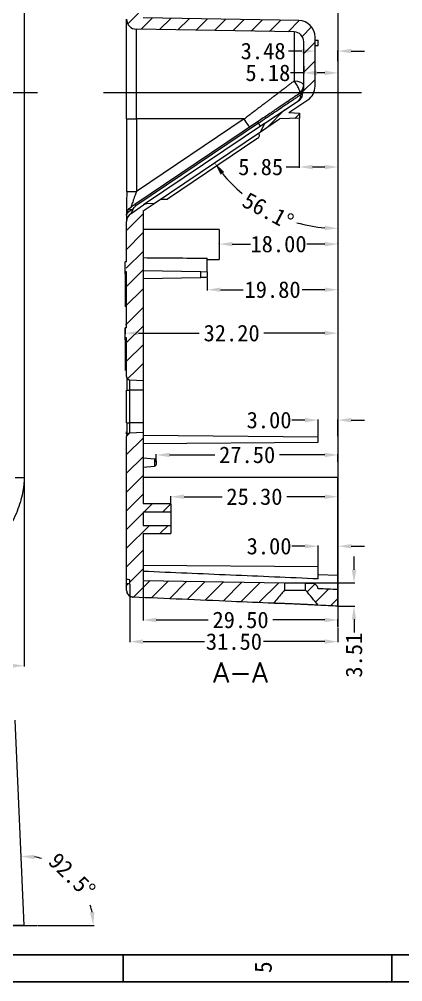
# Model space of a CAD drawing. Header units: inches. Extents: x 891 to 1249, y 156 to 796.
# Drawn here: x 1005.3 to 1063.3, y 558.3 to 704 of the extents above; entities that cross this region are included whole.
import ezdxf
from ezdxf.enums import TextEntityAlignment as Align
from ezdxf.lldxf.tags import DXFTag

# ---------------------------------------------------------------- set-up
doc = ezdxf.new("R2010")
doc.units = ezdxf.units.IN
doc.header["$MEASUREMENT"] = 0
doc.layers.add('10', color=7, linetype='Continuous', true_color=0xffffff)
doc.layers.add('50', color=7, linetype='Continuous')
doc.layers.add('dim', color=82, linetype='Continuous', lineweight=9)
doc.styles.add('blockfont', font='simplex.shx', dxfattribs={"bigfont": 'bigfont'})
doc.styles.add('宋体', font='SimSun.ttf', dxfattribs={"width": 0.7})
tags = doc.linetypes.add('PHANTOM', pattern=[2.5, 1.25, -0.25, 0.25, -0.25, 0.25, -0.25]).pattern_tags.tags
tags[14:15] = [DXFTag(74, 4), DXFTag(75, 0), DXFTag(340, '0'), DXFTag(46, 0.0), DXFTag(50, 0.0), DXFTag(44, 0.0), DXFTag(45, 0.0)]
tags[12:13] = [DXFTag(74, 4), DXFTag(75, 0), DXFTag(340, '0'), DXFTag(46, 0.0), DXFTag(50, 0.0), DXFTag(44, 0.0), DXFTag(45, 0.0)]
tags[10:11] = [DXFTag(74, 4), DXFTag(75, 0), DXFTag(340, '0'), DXFTag(46, 0.0), DXFTag(50, 0.0), DXFTag(44, 0.0), DXFTag(45, 0.0)]
tags[8:9] = [DXFTag(74, 4), DXFTag(75, 0), DXFTag(340, '0'), DXFTag(46, 0.0), DXFTag(50, 0.0), DXFTag(44, 0.0), DXFTag(45, 0.0)]
tags[6:7] = [DXFTag(74, 4), DXFTag(75, 0), DXFTag(340, '0'), DXFTag(46, 0.0), DXFTag(50, 0.0), DXFTag(44, 0.0), DXFTag(45, 0.0)]
tags[4:5] = [DXFTag(74, 4), DXFTag(75, 0), DXFTag(340, '0'), DXFTag(46, 0.0), DXFTag(50, 0.0), DXFTag(44, 0.0), DXFTag(45, 0.0)]
doc.dimstyles.new('2.5', dxfattribs={"dimtxt": 2.5, "dimasz": 2, "dimexe": 0.1, "dimexo": 0.1, "dimgap": 0.1, "dimtad": 0, "dimzin": 0, "dimdsep": 46, "dimtxsty": 'Standard', "dimcen": 0, "dimclrd": 4, "dimclre": 4, "dimclrt": 3, "dimadec": 1, "dimazin": 0, "dimtfac": 1, "dimtofl": 0, "dimtmove": 0, "dimatfit": 3, "dimfxl": 0.18, "dimtolj": 1, "dimtzin": 0, "dimlwd": 9, "dimlwe": 9, "dimarcsym": 0})

# ---------------------------------------------------------------- blocks, each defined once
blk = doc.blocks.new('HATCH1')
at = {"color": 6, "lineweight": 9}
for p, q in [((210.43, 454.72), (212.05, 456.34)), ((212.44, 453.9), (214.14, 455.6)), ((215.22, 453.85), (216.93, 455.55)), ((218, 453.8), (219.71, 455.5)), ((220.79, 453.76), (222.49, 455.46)), ((223.57, 453.71), (225.27, 455.41)), ((226.35, 453.66), (228.05, 455.36)), ((229.13, 453.61), (230.83, 455.31)), ((231.91, 453.56), (233.61, 455.26)), ((234.69, 453.51), (236.39, 455.21)), ((236.83, 452.82), (238.25, 454.25)), ((237.08, 450.24), (238.78, 451.94)), ((237.08, 447.42), (238.78, 449.11)), ((236.9, 444.41), (238.78, 446.29)), ((231.58, 439.09), (234.17, 441.68)), ((235.72, 440.4), (236.41, 441.09)), ((214.23, 427.41), (214.35, 427.54)), ((210.21, 423.4), (212.76, 425.95)), ((210.12, 420.48), (212.76, 423.12)), ((210.19, 417.72), (212.76, 420.29)), ((210.2, 414.91), (212.76, 417.47)), ((210.14, 412.02), (212.76, 414.64)), ((210.07, 409.12), (212.76, 411.81)), ((210.26, 406.49), (212.76, 408.98)), ((210.26, 403.66), (212.76, 406.16)), ((210.4, 400.98), (211.69, 402.27)), ((211.69, 402.27), (212.76, 403.33)), ((210.26, 389.53), (212.76, 392.02)), ((210.27, 392.36), (210.67, 392.76)), ((210.26, 386.7), (212.76, 389.2)), ((210.26, 383.87), (212.76, 386.37)), ((210.26, 381.04), (212.76, 383.54)), ((212.87, 380.82), (214.12, 382.07)), ((215.7, 380.82), (216.95, 382.07)), ((210.26, 378.22), (212.76, 380.71)), ((210.26, 375.39), (213.7, 378.82)), ((215.28, 377.57), (216.53, 378.82)), ((210.26, 372.56), (212.76, 375.06)), ((210.76, 370.24), (212.76, 372.23)), ((210.26, 369.74), (210.55, 370.03)), ((211.3, 367.95), (213.82, 370.46)), ((214.02, 367.84), (216.6, 370.42)), ((216.73, 367.72), (219.38, 370.37)), ((219.44, 367.6), (222.16, 370.32)), ((222.15, 367.48), (224.94, 370.27)), ((224.86, 367.36), (227.72, 370.22)), ((227.57, 367.24), (230.5, 370.17)), ((230.28, 367.13), (233.29, 370.12)), ((237.58, 368.76), (238.74, 369.92)), ((238.87, 367.22), (240.82, 369.17)), ((241.13, 366.65), (242.26, 367.78))]:
    blk.add_line(p, q, dxfattribs=at)
blk = doc.blocks.new('7')
for p, q in [((2165.95, 246.19), (2165.95, 241.19)), ((2215.95, 246.19), (2215.95, 241.19))]:
    blk.add_line(p, q)
for points in [[(2420.95, 241.19), (2010.95, 241.19), (2010.95, 528.19), (2420.95, 528.19)], [(2415.95, 246.19), (2015.95, 246.19), (2015.95, 523.19), (2415.95, 523.19)]]:
    blk.add_lwpolyline(points, close=True)
at = {"style": '宋体'}
blk.add_text('5', height=3.2, rotation=90, dxfattribs=at).set_placement((2192.02, 243.9), align=Align.MIDDLE)
blk = doc.blocks.new('*D90')
at = {"layer": 'Defpoints', "color": 0, "lineweight": 9}
for p in [(910.14, 634.61), (1006, 634.59), (1006, 606.14)]:
    blk.add_point(p, dxfattribs=at)
at = {"layer": 'dim', "color": 4, "lineweight": 9}
for p, q in [((910.14, 634.51), (910.14, 606.04)), ((1006, 634.49), (1006, 606.04)), ((912.14, 606.14), (952.97, 606.14)), ((1004, 606.14), (963.17, 606.14))]:
    blk.add_line(p, q, dxfattribs=at)
for points in [[(912.14, 606.48), (912.14, 605.81), (910.14, 606.14)], [(1004, 606.48), (1004, 605.81), (1006, 606.14)]]:
    blk.add_solid(points, dxfattribs=at)
at = {"layer": 'dim', "color": 3, "lineweight": 9, "insert": (958.07, 606.14), "char_height": 2.5, "attachment_point": 5}
blk.add_mtext('\\A1;95.86', dxfattribs=at)
blk = doc.blocks.new('*D119')
at = {"layer": 'Defpoints', "color": 0, "lineweight": 9}
for p in [(1004.65, 597.88), (1015, 572.21), (908.14, 566.84), (1006, 566.84), (1008, 566.84)]:
    blk.add_point(p, dxfattribs=at)
at = {"layer": 'dim', "color": 4, "lineweight": 9}
blk.add_line((1008.1, 566.84), (1016.58, 566.84), dxfattribs=at)
for start, end in [(75.3828, 81.5446), (10.9553, 17.1172)]:
    blk.add_arc((1006, 566.84), 10.48, start, end, dxfattribs=at)
for points in [[(1007.53, 576.87), (1007.56, 577.54), (1005.55, 577.31)], [(1016.62, 568.86), (1015.96, 568.8), (1016.48, 566.84)]]:
    blk.add_solid(points, dxfattribs=at)
at = {"layer": 'dim', "color": 3, "lineweight": 9, "insert": (1013.25, 574.41), "char_height": 2.5, "attachment_point": 5, "rotation": 316.25}
blk.add_mtext('\\A1;92.5°', dxfattribs=at)
blk = doc.blocks.new('*D121')
at = {"layer": 'Defpoints', "color": 0, "lineweight": 9}
for p in [(1050.51, 624.23), (1050.51, 621.11), (1053.51, 621.11)]:
    blk.add_point(p, dxfattribs=at)
at = {"layer": 'dim', "color": 4, "lineweight": 9}
for p, q in [((1048.51, 624.23), (1046.51, 624.23)), ((1050.51, 621.21), (1050.51, 624.33)), ((1053.51, 621.21), (1053.51, 624.33)), ((1055.51, 624.23), (1057.51, 624.23))]:
    blk.add_line(p, q, dxfattribs=at)
for points in [[(1048.51, 624.56), (1048.51, 623.9), (1050.51, 624.23)], [(1055.51, 624.56), (1055.51, 623.9), (1053.51, 624.23)]]:
    blk.add_solid(points, dxfattribs=at)
at = {"layer": 'dim', "color": 3, "lineweight": 9, "insert": (1043.08, 624.23), "char_height": 2.5, "attachment_point": 5}
blk.add_mtext('\\A1;3.00', dxfattribs=at)
blk = doc.blocks.new('*D122')
at = {"layer": 'Defpoints', "color": 0, "lineweight": 9}
for p in [(1024.01, 619.05), (1024.01, 613.07), (1053.51, 611.99)]:
    blk.add_point(p, dxfattribs=at)
at = {"layer": 'dim', "color": 4, "lineweight": 9}
for p, q in [((1024.01, 618.95), (1024.01, 612.97)), ((1026.01, 613.07), (1033.87, 613.07)), ((1051.51, 613.07), (1043.66, 613.07)), ((1053.51, 612.09), (1053.51, 613.17))]:
    blk.add_line(p, q, dxfattribs=at)
for points in [[(1026.01, 613.4), (1026.01, 612.73), (1024.01, 613.07)], [(1051.51, 613.4), (1051.51, 612.73), (1053.51, 613.07)]]:
    blk.add_solid(points, dxfattribs=at)
at = {"layer": 'dim', "color": 3, "lineweight": 9, "insert": (1038.76, 613.07), "char_height": 2.5, "attachment_point": 5}
blk.add_mtext('\\A1;29.50', dxfattribs=at)
blk = doc.blocks.new('*D123')
at = {"layer": 'Defpoints', "color": 0, "lineweight": 9}
for p in [(1022.01, 618.61), (1053.51, 611.99), (1053.51, 609.79)]:
    blk.add_point(p, dxfattribs=at)
at = {"layer": 'dim', "color": 4, "lineweight": 9}
for p, q in [((1022.01, 618.51), (1022.01, 609.69)), ((1053.51, 611.89), (1053.51, 609.69)), ((1024.01, 609.79), (1033.29, 609.79)), ((1051.51, 609.79), (1042.24, 609.79))]:
    blk.add_line(p, q, dxfattribs=at)
for points in [[(1024.01, 610.13), (1024.01, 609.46), (1022.01, 609.79)], [(1051.51, 610.13), (1051.51, 609.46), (1053.51, 609.79)]]:
    blk.add_solid(points, dxfattribs=at)
at = {"layer": 'dim', "color": 3, "lineweight": 9, "insert": (1037.76, 609.79), "char_height": 2.5, "attachment_point": 5}
blk.add_mtext('\\A1;31.50', dxfattribs=at)
blk = doc.blocks.new('*D124')
at = {"layer": 'Defpoints', "color": 0, "lineweight": 9}
for p in [(1053.51, 631.72), (1028.21, 630.64), (1053.51, 630.64)]:
    blk.add_point(p, dxfattribs=at)
at = {"layer": 'dim', "color": 4, "lineweight": 9}
for p, q in [((1028.21, 630.74), (1028.21, 631.82)), ((1030.21, 631.72), (1035.97, 631.72)), ((1051.51, 631.72), (1045.76, 631.72)), ((1053.51, 630.74), (1053.51, 631.82))]:
    blk.add_line(p, q, dxfattribs=at)
for points in [[(1030.21, 632.06), (1030.21, 631.39), (1028.21, 631.72)], [(1051.51, 632.06), (1051.51, 631.39), (1053.51, 631.72)]]:
    blk.add_solid(points, dxfattribs=at)
at = {"layer": 'dim', "color": 3, "lineweight": 9, "insert": (1040.86, 631.72), "char_height": 2.5, "attachment_point": 5}
blk.add_mtext('\\A1;25.30', dxfattribs=at)
blk = doc.blocks.new('*D125')
at = {"layer": 'Defpoints', "color": 0, "lineweight": 9}
for p in [(1053.51, 638.05), (1026.01, 636.89), (1053.51, 636.89)]:
    blk.add_point(p, dxfattribs=at)
at = {"layer": 'dim', "color": 4, "lineweight": 9}
for p, q in [((1026.01, 636.99), (1026.01, 638.15)), ((1028.01, 638.05), (1034.87, 638.05)), ((1051.51, 638.05), (1044.66, 638.05)), ((1053.51, 636.99), (1053.51, 638.15))]:
    blk.add_line(p, q, dxfattribs=at)
for points in [[(1028.01, 638.38), (1028.01, 637.71), (1026.01, 638.05)], [(1051.51, 638.38), (1051.51, 637.71), (1053.51, 638.05)]]:
    blk.add_solid(points, dxfattribs=at)
at = {"layer": 'dim', "color": 3, "lineweight": 9, "insert": (1039.76, 638.05), "char_height": 2.5, "attachment_point": 5}
blk.add_mtext('\\A1;27.50', dxfattribs=at)
blk = doc.blocks.new('*D126')
at = {"layer": 'Defpoints', "color": 0, "lineweight": 9}
for p in [(1021.31, 657.26), (1053.51, 657.26), (1053.51, 656.47)]:
    blk.add_point(p, dxfattribs=at)
at = {"layer": 'dim', "color": 4, "lineweight": 9}
for p, q in [((1021.31, 657.16), (1021.31, 656.37)), ((1053.51, 657.16), (1053.51, 656.37)), ((1023.31, 656.47), (1032.52, 656.47)), ((1051.51, 656.47), (1042.31, 656.47))]:
    blk.add_line(p, q, dxfattribs=at)
for points in [[(1023.31, 656.81), (1023.31, 656.14), (1021.31, 656.47)], [(1051.51, 656.81), (1051.51, 656.14), (1053.51, 656.47)]]:
    blk.add_solid(points, dxfattribs=at)
at = {"layer": 'dim', "color": 3, "lineweight": 9, "insert": (1037.41, 656.47), "char_height": 2.5, "attachment_point": 5}
blk.add_mtext('\\A1;32.20', dxfattribs=at)
blk = doc.blocks.new('*D127')
at = {"layer": 'Defpoints', "color": 0, "lineweight": 9}
for p in [(1033.71, 664.91), (1053.51, 664.91), (1053.51, 663.05)]:
    blk.add_point(p, dxfattribs=at)
at = {"layer": 'dim', "color": 4, "lineweight": 9}
for p, q in [((1033.71, 664.81), (1033.71, 662.95)), ((1053.51, 664.81), (1053.51, 662.95)), ((1035.71, 663.05), (1039.14, 663.05)), ((1051.51, 663.05), (1048.09, 663.05))]:
    blk.add_line(p, q, dxfattribs=at)
for points in [[(1035.71, 663.38), (1035.71, 662.72), (1033.71, 663.05)], [(1051.51, 663.38), (1051.51, 662.72), (1053.51, 663.05)]]:
    blk.add_solid(points, dxfattribs=at)
at = {"layer": 'dim', "color": 3, "lineweight": 9, "insert": (1043.61, 663.05), "char_height": 2.5, "attachment_point": 5}
blk.add_mtext('\\A1;19.80', dxfattribs=at)
blk = doc.blocks.new('*D128')
at = {"layer": 'Defpoints', "color": 0, "lineweight": 9}
for p in [(1035.51, 669.89), (1053.51, 669.95), (1053.51, 669.89)]:
    blk.add_point(p, dxfattribs=at)
at = {"layer": 'dim', "color": 4, "lineweight": 9}
for p, q in [((1035.51, 669.99), (1035.51, 670.05)), ((1053.51, 669.99), (1053.51, 670.05)), ((1037.51, 669.95), (1040.25, 669.95)), ((1051.51, 669.95), (1048.78, 669.95))]:
    blk.add_line(p, q, dxfattribs=at)
for points in [[(1037.51, 670.28), (1037.51, 669.61), (1035.51, 669.95)], [(1051.51, 670.28), (1051.51, 669.61), (1053.51, 669.95)]]:
    blk.add_solid(points, dxfattribs=at)
at = {"layer": 'dim', "color": 3, "lineweight": 9, "insert": (1044.51, 669.95), "char_height": 2.5, "attachment_point": 5}
blk.add_mtext('\\A1;18.00', dxfattribs=at)
blk = doc.blocks.new('*D129')
at = {"layer": 'Defpoints', "color": 0, "lineweight": 9}
for p in [(1047.66, 688.99), (1053.51, 688.99), (1047.66, 681.62)]:
    blk.add_point(p, dxfattribs=at)
at = {"layer": 'dim', "color": 4, "lineweight": 9}
for p, q in [((1047.66, 688.89), (1047.66, 681.52)), ((1053.51, 688.89), (1053.51, 681.52)), ((1047.66, 681.62), (1045.66, 681.62)), ((1051.51, 681.62), (1049.66, 681.62))]:
    blk.add_line(p, q, dxfattribs=at)
for points in [[(1049.66, 681.95), (1049.66, 681.28), (1047.66, 681.62)], [(1051.51, 681.95), (1051.51, 681.28), (1053.51, 681.62)]]:
    blk.add_solid(points, dxfattribs=at)
at = {"layer": 'dim', "color": 3, "lineweight": 9, "insert": (1041.81, 681.62), "char_height": 2.5, "attachment_point": 5}
blk.add_mtext('\\A1;5.85', dxfattribs=at)
blk = doc.blocks.new('*D130')
at = {"layer": 'Defpoints', "color": 0, "lineweight": 9}
for p in [(1050.03, 699.99), (1050.03, 699.16), (1053.51, 697.56)]:
    blk.add_point(p, dxfattribs=at)
at = {"layer": 'dim', "color": 4, "lineweight": 9}
for p, q in [((1048.03, 699.16), (1046.03, 699.16)), ((1050.03, 699.89), (1050.03, 699.06)), ((1053.51, 697.66), (1053.51, 699.26)), ((1055.51, 699.16), (1057.51, 699.16))]:
    blk.add_line(p, q, dxfattribs=at)
for points in [[(1048.03, 699.5), (1048.03, 698.83), (1050.03, 699.16)], [(1055.51, 699.5), (1055.51, 698.83), (1053.51, 699.16)]]:
    blk.add_solid(points, dxfattribs=at)
at = {"layer": 'dim', "color": 3, "lineweight": 9, "insert": (1042.18, 699.16), "char_height": 2.5, "attachment_point": 5}
blk.add_mtext('\\A1;3.48', dxfattribs=at)
blk = doc.blocks.new('*D131')
at = {"layer": 'Defpoints', "color": 0, "lineweight": 9}
for p in [(1048.33, 697), (1053.51, 697.66), (1048.33, 695.86)]:
    blk.add_point(p, dxfattribs=at)
at = {"layer": 'dim', "color": 4, "lineweight": 9}
for p, q in [((1048.33, 696.9), (1048.33, 695.76)), ((1053.51, 697.56), (1053.51, 695.76)), ((1048.33, 695.86), (1046.33, 695.86)), ((1051.51, 695.86), (1050.33, 695.86))]:
    blk.add_line(p, q, dxfattribs=at)
for points in [[(1050.33, 696.2), (1050.33, 695.53), (1048.33, 695.86)], [(1051.51, 696.2), (1051.51, 695.53), (1053.51, 695.86)]]:
    blk.add_solid(points, dxfattribs=at)
at = {"layer": 'dim', "color": 3, "lineweight": 9, "insert": (1042.9, 695.86), "char_height": 2.5, "attachment_point": 5}
blk.add_mtext('\\A1;5.18', dxfattribs=at)
blk = doc.blocks.new('*D132')
at = {"layer": 'Defpoints', "color": 0, "lineweight": 9}
for p in [(1053.51, 773.79), (1041.76, 686.94), (1025.67, 676.11), (1039.84, 676.95), (1053.51, 611.99)]:
    blk.add_point(p, dxfattribs=at)
at = {"layer": 'dim', "color": 4, "lineweight": 9}
for start, end in [(219.0338, 229.9739), (253.9715, 264.9116)]:
    blk.add_arc((1053.51, 694.85), 22.53, start, end, dxfattribs=at)
for points in [[(1035.75, 680.46), (1036.28, 680.86), (1034.83, 682.27)], [(1051.53, 672.74), (1051.5, 672.08), (1053.51, 672.32)]]:
    blk.add_solid(points, dxfattribs=at)
at = {"layer": 'dim', "color": 3, "lineweight": 9, "insert": (1042.93, 674.96), "char_height": 2.5, "attachment_point": 5, "rotation": 331.9727}
blk.add_mtext('\\A1;56.1°', dxfattribs=at)
blk = doc.blocks.new('*D133')
at = {"layer": 'Defpoints', "color": 0, "lineweight": 9}
for p in [(1045.41, 618.68), (1053.51, 615.17), (1055.94, 615.17)]:
    blk.add_point(p, dxfattribs=at)
at = {"layer": 'dim', "color": 4, "lineweight": 9}
for p, q in [((1055.94, 620.68), (1055.94, 622.68)), ((1045.51, 618.68), (1056.04, 618.68)), ((1053.61, 615.17), (1056.04, 615.17)), ((1055.94, 613.17), (1055.94, 611.17))]:
    blk.add_line(p, q, dxfattribs=at)
for points in [[(1055.6, 620.68), (1056.27, 620.68), (1055.94, 618.68)], [(1055.6, 613.17), (1056.27, 613.17), (1055.94, 615.17)]]:
    blk.add_solid(points, dxfattribs=at)
at = {"layer": 'dim', "color": 3, "lineweight": 9, "insert": (1055.94, 607.74), "char_height": 2.5, "attachment_point": 5, "rotation": 90}
blk.add_mtext('\\A1;3.51', dxfattribs=at)
blk = doc.blocks.new('*D145')
at = {"layer": 'Defpoints', "color": 0, "lineweight": 9}
for p in [(1050.51, 643.31), (1050.51, 640.77), (1053.51, 640.77)]:
    blk.add_point(p, dxfattribs=at)
at = {"layer": 'dim', "color": 4, "lineweight": 9}
for p, q in [((1048.51, 643.31), (1046.51, 643.31)), ((1050.51, 640.87), (1050.51, 643.41)), ((1053.51, 640.87), (1053.51, 643.41)), ((1055.51, 643.31), (1057.51, 643.31))]:
    blk.add_line(p, q, dxfattribs=at)
for points in [[(1048.51, 643.65), (1048.51, 642.98), (1050.51, 643.31)], [(1055.51, 643.65), (1055.51, 642.98), (1053.51, 643.31)]]:
    blk.add_solid(points, dxfattribs=at)
at = {"layer": 'dim', "color": 3, "lineweight": 9, "insert": (1043.08, 643.31), "char_height": 2.5, "attachment_point": 5}
blk.add_mtext('\\A1;3.00', dxfattribs=at)

msp = doc.modelspace()

# ---------------------------------------------------------------- linework, layer by layer
at = {"layer": '10', "color": 1, "linetype": 'PHANTOM', "lineweight": 9, "ltscale": 8}
for p, q in [((1053.514, 773.792), (1053.514, 611.991)), ((908.14, 692.892), (1008.005, 692.892)), ((1017.989, 692.892), (1057.057, 692.892)), ((908.14, 566.84), (1008.004, 566.84))]:
    msp.add_line(p, q, dxfattribs=at)
at = {"layer": '10', "color": 7, "lineweight": 9}
for p, q in [((1006.005, 756.683), (1006.002, 634.589)), ((1053.514, 756.688), (1053.514, 634.62)), ((1021.514, 688.892), (1021.514, 703.98)), ((1047.578, 703.781), (1024.014, 704.192)), ((1046.861, 702.064), (1022.988, 702.481)), ((1022.988, 688.892), (1022.988, 702.481)), ((1046.861, 702.064), (1046.861, 694.622)), ((1050.034, 693.837), (1050.034, 701.281)), ((1050.034, 700.796), (1050.514, 700.792)), ((1050.514, 699.992), (1050.514, 700.792)), ((1048.334, 693.436), (1048.334, 700.564)), ((1050.034, 699.987), (1050.514, 699.992)), ((1042.376, 688.195), (1047.712, 691.787)), ((1046.084, 689.847), (1048.93, 691.763)), ((1047.664, 688.992), (1044.657, 688.887)), ((1046.084, 689.847), (1047.664, 689.792)), ((1047.664, 689.792), (1047.664, 688.992)), ((1021.514, 688.892), (1022.988, 688.892)), ((1021.514, 688.892), (1021.514, 677.9)), ((1041.338, 688.461), (1022.744, 675.945)), ((1041.487, 688.24), (1022.893, 675.724)), ((1039.318, 688.892), (1022.988, 688.892)), ((1039.318, 688.892), (1022.988, 677.9)), ((1022.988, 688.892), (1022.988, 677.9)), ((1042.376, 688.195), (1024.085, 675.883)), ((1041.761, 686.937), (1044.657, 688.887)), ((1042.376, 688.195), (1041.761, 686.937)), ((1025.674, 676.108), (1041.761, 686.937)), ((1041.398, 685.969), (1027.688, 676.741)), ((1021.514, 677.9), (1022.988, 677.9)), ((1022.177, 674.598), (1024.085, 675.883)), ((1022.893, 675.724), (1022.744, 675.945)), ((1024.014, 674.992), (1025.674, 676.108)), ((1025.674, 676.108), (1024.591, 676.052)), ((1026.613, 676.741), (1027.688, 676.741)), ((1024.014, 674.992), (1024.014, 650.834)), ((1021.514, 667.261), (1021.514, 673.354)), ((1035.514, 672.142), (1024.014, 672.142)), ((1035.514, 672.142), (1035.514, 669.892)), ((1035.514, 669.892), (1035.514, 667.642)), ((1021.314, 665.761), (1021.314, 667.261)), ((1021.514, 667.261), (1021.314, 667.261)), ((1033.714, 665.772), (1033.714, 667.821)), ((1033.714, 667.642), (1035.514, 667.642)), ((1021.514, 665.761), (1021.314, 665.761)), ((1021.314, 665.461), (1021.314, 665.761)), ((1021.514, 657.261), (1021.514, 665.761)), ((1024.014, 665.942), (1032.732, 665.789)), ((1032.732, 664.894), (1032.732, 665.789)), ((1032.732, 665.789), (1033.714, 665.772)), ((1033.714, 665.772), (1033.714, 664.911)), ((1021.514, 665.461), (1021.314, 665.461)), ((1021.314, 665.461), (1021.314, 661.783)), ((1024.014, 664.742), (1032.732, 664.894)), ((1033.714, 664.911), (1032.732, 664.894)), ((1021.314, 661.783), (1021.514, 661.783)), ((1021.314, 661.783), (1021.314, 660.589)), ((1021.514, 660.589), (1021.314, 660.589)), ((1021.314, 660.585), (1021.314, 660.589)), ((1021.314, 660.585), (1021.514, 660.585)), ((1021.314, 655.761), (1021.314, 657.261)), ((1021.514, 657.261), (1021.314, 657.261)), ((1021.514, 655.761), (1021.314, 655.761)), ((1021.314, 655.461), (1021.314, 655.761)), ((1021.514, 655.461), (1021.314, 655.461)), ((1021.314, 655.461), (1021.314, 651.783)), ((1021.514, 650.834), (1021.514, 655.761)), ((1021.314, 651.783), (1021.514, 651.783)), ((1021.314, 651.783), (1021.314, 650.834)), ((1021.514, 649.898), (1021.514, 650.834)), ((1024.014, 650.834), (1024.014, 649.292)), ((1021.988, 649.398), (1024.014, 649.292)), ((1021.514, 647.843), (1021.988, 647.843)), ((1021.514, 642.89), (1021.514, 647.843)), ((1024.014, 647.843), (1021.988, 647.843)), ((1021.988, 642.89), (1021.988, 647.843)), ((1024.014, 647.843), (1024.014, 642.89)), ((1024.014, 642.89), (1021.988, 642.89)), ((1021.514, 641.186), (1021.514, 641.531)), ((1024.014, 641.441), (1021.988, 641.335)), ((1024.014, 641.441), (1024.014, 630.642)), ((1024.014, 641.023), (1050.514, 640.792)), ((1021.514, 623.721), (1021.514, 640.836)), ((1024.014, 639.76), (1050.514, 639.992)), ((1050.514, 639.992), (1050.514, 640.792)), ((1025.741, 637.416), (1024.014, 637.567)), ((1025.741, 637.416), (1025.741, 636.892)), ((1025.741, 636.892), (1025.741, 636.368)), ((1026.014, 636.892), (1026.014, 637.117)), ((1026.014, 636.666), (1026.014, 636.892)), ((1024.014, 636.217), (1025.741, 636.368)), ((1006.002, 634.589), (1004.647, 634.595)), ((1053.514, 634.62), (1024.014, 634.624)), ((1028.214, 630.642), (1024.014, 630.642)), ((1024.014, 629.392), (1024.014, 627.392)), ((1028.214, 629.392), (1024.014, 629.392)), ((1028.214, 630.642), (1028.214, 629.392)), ((1028.214, 629.392), (1028.214, 628.392)), ((1028.214, 628.392), (1028.214, 627.392)), ((1024.014, 627.392), (1028.214, 627.392)), ((1028.214, 627.392), (1028.214, 626.142)), ((1024.014, 626.142), (1024.014, 623.721)), ((1024.014, 626.142), (1028.214, 626.142)), ((1021.514, 619.188), (1021.514, 623.721)), ((1024.014, 623.721), (1024.014, 619.05)), ((1024.014, 621.371), (1050.514, 621.139)), ((1050.514, 619.284), (1050.514, 621.139)), ((1021.514, 618.58), (1021.514, 619.158)), ((1022.014, 618.606), (1022.014, 619.162)), ((1024.014, 619.05), (1045.414, 618.676)), ((1050.514, 619.972), (1053.514, 619.842)), ((1053.514, 617.671), (1053.514, 619.842)), ((1021.514, 617.524), (1021.514, 618.58)), ((1045.414, 618.676), (1045.414, 617.581)), ((1045.414, 618.676), (1048.614, 618.62)), ((1048.614, 618.62), (1049.552, 618.604)), ((1048.614, 617.581), (1048.614, 618.62)), ((1053.514, 615.169), (1053.514, 617.671)), ((1022.471, 616.524), (1022.471, 616.557)), ((1045.414, 617.581), (1048.614, 617.581)), ((1006.002, 566.84), (1004.647, 597.884)), ((1006.005, 566.84), (1004.649, 597.884)), ((1006.005, 566.84), (1006.002, 566.84))]:
    msp.add_line(p, q, dxfattribs=at)
for centre, radius, start, end in [((1023.014, 703.98), 1.5, 180, 269), ((1047.534, 701.281), 2.5, 0, 89), ((1046.834, 700.564), 1.5, 0, 89), ((1047.834, 693.436), 0.5, 323.36528, 0), ((1047.534, 693.837), 2.5, 303.94542, 0), ((1047.834, 693.436), 0.5, 311.25619, 317.04822), ((1041.119, 686.384), 0.5, 303.94542, 45.48238), ((1024.643, 675.053), 1, 93, 123.94542), ((1023.014, 673.354), 1.5, 123.94542, 180), ((1022.014, 649.898), 0.5, 180, 267), ((1022.014, 640.836), 0.5, 93, 180), ((1025.714, 637.117), 0.3, 0, 85), ((1025.714, 636.666), 0.3, 275, 0), ((1049.534, 617.604), 1, 11.44958, 89)]:
    msp.add_arc(centre, radius, start, end, dxfattribs=at)
at = {"layer": '10', "color": 7, "lineweight": 9, "extrusion": (0, 0, -1)}
msp.add_arc((-1023.014, 674.318), 1.5, 0, 56.05458, dxfattribs=at)
at = {"layer": '10', "color": 7, "lineweight": 9}
for centre, major_axis, ratio, start_param, end_param in [((1046.834, 693.969), (-1.5, 0), 0.4349562, 3.1415923, 4.6949357), ((1046.933, 692.468), (-0.558, 0.83), 0.9716554, 3.1415991, 4.2268715), ((1048.393, 692.607), (-0.279, 0.415), 0.9716626, 0.1290144, 1.0852824), ((1084.169, 669.892), (-128.902, 0), 0.0174551, 1.0852782, 1.1686265)]:
    msp.add_ellipse(centre, major_axis=major_axis, ratio=ratio, start_param=start_param, end_param=end_param, dxfattribs=at)
for points, knots in [([(1046.861, 694.622), (1046.792, 694.569), (1046.653, 694.464), (1046.446, 694.306), (1046.237, 694.148), (1046.029, 693.989), (1045.82, 693.83), (1045.611, 693.671), (1045.401, 693.512), (1045.191, 693.352), (1044.981, 693.192), (1044.771, 693.032), (1044.56, 692.872), (1044.35, 692.712), (1044.139, 692.552), (1043.928, 692.391), (1043.716, 692.231), (1043.505, 692.07), (1043.229, 691.86), (1042.885, 691.599), (1042.471, 691.285), (1042.047, 690.963), (1041.614, 690.634), (1041.172, 690.299), (1040.721, 689.956), (1040.262, 689.607), (1039.793, 689.252), (1039.477, 689.012), (1039.318, 688.892)], [0, 0, 0, 0, 0.0283259, 0.0566308, 0.0849144, 0.1131762, 0.141416, 0.1696333, 0.1978284, 0.2260018, 0.254154, 0.2822857, 0.3103972, 0.3384891, 0.3665618, 0.3946155, 0.4226508, 0.4506679, 0.4786672, 0.5321626, 0.5867661, 0.6424784, 0.6992992, 0.7572278, 0.8162633, 0.8764048, 0.9376509, 1, 1, 1, 1]), ([(1047.668, 692.722), (1047.691, 692.747), (1047.736, 692.798), (1047.746, 692.965), (1047.695, 693.179), (1047.569, 693.531), (1047.343, 693.944), (1047.08, 694.352), (1046.934, 694.532), (1046.861, 694.622)], [0, 0, 0, 0, 0.1242841, 0.2496888, 0.3751837, 0.500734, 0.7498927, 0.8754797, 1, 1, 1, 1]), ([(1047.668, 692.722), (1047.676, 692.728), (1047.693, 692.742), (1047.755, 692.806), (1047.842, 692.921), (1047.955, 693.101), (1048.073, 693.309), (1048.18, 693.523), (1048.266, 693.717), (1048.312, 693.851), (1048.329, 693.923), (1048.333, 693.949), (1048.334, 693.958), (1048.334, 693.963), (1048.334, 693.968)], [0, 0, 0, 0, 0.0574774, 0.12546, 0.2512327, 0.3753446, 0.5003548, 0.6252855, 0.7497004, 0.8748638, 0.9372692, 0.9684756, 0.9841753, 1, 1, 1, 1]), ([(1048.334, 693.483), (1048.334, 693.493), (1048.334, 693.529), (1048.333, 693.634), (1048.328, 693.76), (1048.32, 693.842), (1048.316, 693.882)], [0, 0, 0, 0, 0.1387429, 0.4274073, 0.7239294, 1, 1, 1, 1]), ([(1047.906, 692.56), (1047.819, 692.502), (1047.709, 692.428), (1047.442, 692.248), (1047.283, 692.141), (1046.914, 691.893), (1046.704, 691.751), (1046.229, 691.431), (1045.964, 691.253), (1045.386, 690.864), (1045.072, 690.653), (1044.408, 690.206), (1044.059, 689.971), (1043.34, 689.487), (1042.972, 689.239), (1042.231, 688.74), (1041.857, 688.489), (1041.487, 688.24)], [0, 0, 0, 0, 0.125, 0.125, 0.25, 0.25, 0.375, 0.375, 0.5, 0.5, 0.625, 0.625, 0.75, 0.75, 0.875, 0.875, 1, 1, 1, 1]), ([(1047.712, 691.787), (1047.803, 691.848), (1047.885, 691.926), (1047.951, 692.013), (1048.019, 692.103), (1048.072, 692.205), (1048.106, 692.311), (1048.14, 692.418), (1048.156, 692.532), (1048.153, 692.644), (1048.152, 692.684), (1048.149, 692.725), (1048.143, 692.765)], [0, 0, 0, 0, 0.293769, 0.293769, 0.293769, 0.5931821, 0.5931821, 0.5931821, 0.8925953, 0.8925953, 0.8925953, 1, 1, 1, 1]), ([(1048.129, 692.751), (1048.126, 692.747), (1048.117, 692.737), (1048.096, 692.715), (1048.065, 692.686), (1048.029, 692.653), (1047.988, 692.62), (1047.946, 692.588), (1047.919, 692.569), (1047.906, 692.56)], [0, 0, 0, 0, 0.1007494, 0.2506245, 0.4004996, 0.5503747, 0.7002498, 0.8501249, 1, 1, 1, 1]), ([(1048.236, 693.138), (1048.203, 693.094), (1048.177, 693.044), (1048.161, 692.991), (1048.144, 692.938), (1048.136, 692.881), (1048.137, 692.825), (1048.138, 692.805), (1048.14, 692.785), (1048.143, 692.765)], [0, 0, 0, 0, 0.4200249, 0.4200249, 0.4200249, 0.8478311, 0.8478311, 0.8478311, 1, 1, 1, 1]), ([(1048.164, 693.061), (1048.169, 693.064), (1048.173, 693.073), (1048.154, 693.081), (1048.144, 693.11), (1048.138, 693.128)], [0, 0, 0, 0, 0.3062622, 0.6467495, 1, 1, 1, 1]), ([(1040.13, 687.647), (1040.134, 687.65), (1040.05, 687.786), (1039.75, 688.246), (1039.536, 688.568), (1039.318, 688.892)], [0, 0, 0, 0, 0.5, 0.5, 1, 1, 1, 1]), ([(1021.538, 677.9), (1021.533, 677.746), (1021.524, 677.45), (1021.518, 677.032), (1021.515, 676.737), (1021.515, 676.588), (1021.515, 676.556)], [0, 0, 0, 0, 0.3459509, 0.6629246, 0.9269981, 1, 1, 1, 1]), ([(1021.522, 677.902), (1021.522, 677.889), (1021.522, 677.805), (1021.522, 677.637), (1021.522, 677.431), (1021.522, 677.306), (1021.522, 677.27)], [0, 0, 0, 0, 0.0688848, 0.45702, 0.8451865, 1, 1, 1, 1]), ([(1022.988, 677.9), (1022.926, 677.724), (1022.807, 677.385), (1022.639, 676.906), (1022.493, 676.489), (1022.373, 676.145), (1022.282, 675.879), (1022.219, 675.695), (1022.181, 675.582), (1022.178, 675.569), (1022.177, 675.563)], [0, 0, 0, 0, 0.1773235, 0.3413751, 0.4901645, 0.6211871, 0.7340538, 0.8326907, 0.9184368, 1, 1, 1, 1]), ([(1021.514, 676.545), (1021.514, 676.485), (1021.514, 676.315), (1021.514, 676.038), (1021.515, 675.638), (1021.514, 675.203), (1021.514, 674.859), (1021.514, 674.65), (1021.514, 674.534), (1021.514, 674.453), (1021.514, 674.415), (1021.514, 674.4)], [0, 0, 0, 0, 0.0608273, 0.1730098, 0.2886698, 0.4992907, 0.6935689, 0.7844427, 0.8734343, 0.9428466, 1, 1, 1, 1]), ([(1022.445, 675.165), (1022.416, 675.161), (1022.359, 675.154), (1022.251, 675.135), (1022.127, 675.128), (1022.017, 675.157), (1021.951, 675.209), (1021.934, 675.282), (1021.971, 675.374), (1022.032, 675.449), (1022.105, 675.512), (1022.153, 675.546), (1022.177, 675.563)], [0, 0, 0, 0, 0.063899, 0.1260071, 0.2481529, 0.3736466, 0.4993565, 0.6232422, 0.7473309, 0.8741583, 0.9389147, 1, 1, 1, 1]), ([(1022.445, 675.165), (1022.436, 675.145), (1022.418, 675.108), (1022.392, 675.053), (1022.368, 675.002), (1022.345, 674.954), (1022.314, 674.889), (1022.278, 674.812), (1022.244, 674.74), (1022.22, 674.691), (1022.205, 674.657), (1022.192, 674.631), (1022.183, 674.612), (1022.181, 674.608), (1022.179, 674.604)], [0, 0, 0, 0, 0.0755949, 0.1482236, 0.2179268, 0.2847504, 0.3487462, 0.4985582, 0.6353094, 0.7158939, 0.7927548, 0.8664568, 0.9376398, 1, 1, 1, 1]), ([(1021.514, 674.318), (1021.514, 674.295), (1021.514, 674.248), (1021.514, 674.181), (1021.514, 674.116), (1021.514, 674.054), (1021.514, 673.994), (1021.514, 673.937), (1021.514, 673.883), (1021.515, 673.798), (1021.515, 673.692), (1021.514, 673.572), (1021.514, 673.484), (1021.514, 673.439), (1021.514, 673.423)], [0, 0, 0, 0, 0.0555133, 0.110403, 0.1646777, 0.2183525, 0.2714479, 0.3239825, 0.3759316, 0.4272592, 0.5777052, 0.7207856, 0.8821961, 1, 1, 1, 1]), ([(1021.522, 649.663), (1021.522, 649.62), (1021.522, 649.521), (1021.522, 649.326), (1021.522, 649.102), (1021.522, 648.856), (1021.522, 648.599), (1021.522, 648.337), (1021.522, 648.079), (1021.522, 647.908), (1021.522, 647.824)], [0, 0, 0, 0, 0.1432255, 0.2812885, 0.4141501, 0.5417749, 0.6641715, 0.7813425, 0.8932668, 1, 1, 1, 1]), ([(1021.988, 647.843), (1021.988, 647.848), (1021.988, 647.953), (1021.988, 648.171), (1021.988, 648.495), (1021.988, 648.822), (1021.988, 649.111), (1021.988, 649.312), (1021.988, 649.388), (1021.988, 649.398)], [0, 0, 0, 0, 0.0061003, 0.1294373, 0.2673253, 0.4222024, 0.5951231, 0.7707489, 1, 1, 1, 1]), ([(1024.014, 649.294), (1024.014, 649.29), (1024.014, 649.259), (1024.014, 649.112), (1024.014, 648.88), (1024.014, 648.576), (1024.014, 648.222), (1024.014, 647.969), (1024.014, 647.843)], [0, 0, 0, 0, 0.1667204, 0.333345, 0.4999716, 0.6666046, 0.8332481, 1, 1, 1, 1]), ([(1021.522, 642.909), (1021.522, 642.81), (1021.522, 642.616), (1021.522, 642.328), (1021.522, 642.053), (1021.522, 641.797), (1021.522, 641.565), (1021.522, 641.362), (1021.522, 641.193), (1021.522, 641.106), (1021.522, 641.069)], [0, 0, 0, 0, 0.1250039, 0.2500005, 0.3750171, 0.5000734, 0.6251195, 0.750135, 0.8750921, 1, 1, 1, 1]), ([(1021.988, 641.339), (1021.988, 641.33), (1021.988, 641.34), (1021.988, 641.359), (1021.988, 641.463), (1021.988, 641.66), (1021.988, 641.956), (1021.988, 642.326), (1021.988, 642.649), (1021.988, 642.836), (1021.988, 642.89)], [0, 0, 0, 0, 0.005183, 0.1286585, 0.2667014, 0.4217525, 0.5948674, 0.7706905, 0.932715, 1, 1, 1, 1]), ([(1024.014, 642.89), (1024.014, 642.764), (1024.014, 642.511), (1024.014, 642.157), (1024.014, 641.854), (1024.014, 641.621), (1024.014, 641.474), (1024.014, 641.437), (1024.014, 641.443)], [0, 0, 0, 0, 0.1667204, 0.333345, 0.4999716, 0.6666046, 0.8332481, 1, 1, 1, 1]), ([(1021.988, 641.364), (1021.988, 641.355), (1021.988, 641.342), (1021.988, 641.33), (1021.988, 641.337)], [0, 0, 0, 0, 0.4528597, 1, 1, 1, 1]), ([(1006.002, 634.591), (1006.002, 634.587), (1006.002, 634.582), (1005.999, 634.213), (1005.952, 633.419), (1005.764, 632.208), (1005.432, 630.879), (1004.925, 629.453), (1004.239, 627.984), (1003.379, 626.51), (1002.345, 625.063), (1001.151, 623.689), (999.831, 622.424), (998.445, 621.311), (997.075, 620.385), (995.787, 619.647), (994.606, 619.071), (993.531, 618.619), (992.548, 618.265), (991.65, 617.986), (990.831, 617.768), (990.081, 617.598), (989.395, 617.466), (988.96, 617.396), (988.755, 617.366), (988.75, 617.365)], [0, 0, 0, 0, 0.0000578, 0.0004736, 0.036637, 0.0799218, 0.1290043, 0.184321, 0.2455383, 0.3110622, 0.3787356, 0.448344, 0.519833, 0.5904831, 0.6551761, 0.7124692, 0.7631085, 0.8083215, 0.848859, 0.8853385, 0.9182927, 0.9481348, 0.9752895, 0.9999916, 1, 1, 1, 1]), ([(1053.514, 619.842), (1053.514, 619.869), (1053.514, 619.931), (1053.514, 620.048), (1053.514, 620.198), (1053.514, 620.392), (1053.514, 620.639), (1053.514, 620.953), (1053.514, 621.353), (1053.514, 621.863), (1053.514, 622.513), (1053.514, 623.332), (1053.514, 624.317), (1053.514, 625.431), (1053.514, 626.632), (1053.514, 627.889), (1053.514, 629.167), (1053.514, 630.426), (1053.514, 631.622), (1053.514, 632.725), (1053.514, 633.71), (1053.514, 634.332), (1053.514, 634.62)], [0, 0, 0, 0, 0.0246972, 0.0518659, 0.0817251, 0.1146963, 0.1511974, 0.1917596, 0.2370014, 0.2876712, 0.3449876, 0.4097392, 0.4805385, 0.5521578, 0.6218008, 0.6894782, 0.7549989, 0.8161065, 0.8712927, 0.9202854, 0.9635223, 1, 1, 1, 1]), ([(1050.514, 619.284), (1046.093, 619.474), (1041.672, 619.664), (1037.251, 619.854), (1032.839, 620.043), (1028.427, 620.233), (1024.014, 620.422)], [0, 0, 0, 0, 0.5005058, 0.5005058, 0.5005058, 1, 1, 1, 1]), ([(1021.514, 618.58), (1021.564, 618.582), (1021.614, 618.585), (1021.664, 618.587), (1021.714, 618.59), (1021.764, 618.593), (1021.814, 618.595), (1021.881, 618.599), (1021.948, 618.602), (1022.014, 618.606)], [0, 0, 0, 0, 0.300001, 0.300001, 0.300001, 0.6000021, 0.6000021, 0.6000021, 1, 1, 1, 1]), ([(1021.514, 617.524), (1021.514, 617.414), (1021.533, 617.304), (1021.568, 617.2), (1021.604, 617.095), (1021.659, 616.993), (1021.728, 616.905), (1021.798, 616.817), (1021.883, 616.74), (1021.977, 616.68), (1022.072, 616.62), (1022.178, 616.575), (1022.287, 616.55), (1022.347, 616.536), (1022.409, 616.527), (1022.471, 616.524)], [0, 0, 0, 0, 0.2156245, 0.2156245, 0.2156245, 0.4366937, 0.4366937, 0.4366937, 0.657763, 0.657763, 0.657763, 0.8788322, 0.8788322, 0.8788322, 1, 1, 1, 1]), ([(1021.529, 617.394), (1021.535, 617.354), (1021.555, 617.272), (1021.605, 617.137), (1021.682, 616.998), (1021.789, 616.862), (1021.928, 616.74), (1022.094, 616.642), (1022.282, 616.577), (1022.412, 616.559), (1022.479, 616.557)], [0, 0, 0, 0, 0.1110013, 0.2249907, 0.3435807, 0.4675948, 0.596852, 0.7301318, 0.8653605, 1, 1, 1, 1]), ([(1043.748, 615.595), (1041.623, 615.688), (1039.497, 615.781), (1037.372, 615.874), (1032.405, 616.091), (1027.438, 616.308), (1022.471, 616.524)], [0, 0, 0, 0, 0.2996907, 0.2996907, 0.2996907, 1, 1, 1, 1]), ([(1045.414, 617.581), (1045.264, 617.402), (1045.114, 617.223), (1044.964, 617.045), (1044.559, 616.562), (1044.154, 616.079), (1043.748, 615.595)], [0, 0, 0, 0, 0.2701523, 0.2701523, 0.2701523, 1, 1, 1, 1]), ([(1050.529, 615.299), (1049.899, 616.05), (1049.27, 616.8), (1048.64, 617.55), (1048.632, 617.56), (1048.623, 617.571), (1048.614, 617.581)], [0, 0, 0, 0, 0.9864201, 0.9864201, 0.9864201, 1, 1, 1, 1]), ([(1050.529, 615.299), (1050.507, 615.301), (1050.419, 615.306), (1050.355, 615.31), (1050.227, 615.317), (1050.179, 615.32), (1050.074, 615.326), (1050.016, 615.329), (1049.83, 615.34), (1049.69, 615.347), (1049.454, 615.36), (1049.371, 615.365), (1049.199, 615.374), (1049.109, 615.379), (1048.834, 615.393), (1048.639, 615.403), (1048.331, 615.418), (1048.226, 615.423), (1048.014, 615.434), (1047.801, 615.444), (1047.583, 615.454), (1047.363, 615.464), (1047.251, 615.469), (1046.918, 615.483), (1046.699, 615.492), (1046.375, 615.506), (1046.268, 615.51), (1046.055, 615.518), (1045.949, 615.522), (1045.643, 615.534), (1045.448, 615.541), (1045.171, 615.551), (1045.081, 615.554), (1044.909, 615.56), (1044.826, 615.562), (1044.591, 615.57), (1044.45, 615.575), (1044.2, 615.582), (1044.095, 615.585), (1043.967, 615.589), (1043.929, 615.59), (1043.864, 615.592), (1043.837, 615.593), (1043.771, 615.595), (1043.75, 615.597), (1043.747, 615.594)], [0, 0, 0, 0, 0.0625848, 0.1250791, 0.1250791, 0.1563263, 0.1563263, 0.1875735, 0.1875735, 0.2500678, 0.2500678, 0.281315, 0.281315, 0.3125622, 0.3125622, 0.3750565, 0.3750565, 0.4063037, 0.4063037, 0.4375509, 0.468798, 0.468798, 0.5000452, 0.5000452, 0.5625396, 0.5625396, 0.5937867, 0.5937867, 0.6250339, 0.6250339, 0.6875283, 0.6875283, 0.7187754, 0.7187754, 0.7500226, 0.7500226, 0.812517, 0.812517, 0.8750113, 0.8750113, 0.9062585, 0.9062585, 0.9375057, 0.9375057, 1, 1, 1, 1]), ([(1006.008, 566.84), (1006.003, 566.84), (1005.999, 566.84), (1005.994, 566.84), (1005.952, 566.84), (1005.764, 566.84), (1005.432, 566.84), (1004.925, 566.84), (1004.239, 566.84), (1003.379, 566.84), (1002.345, 566.84), (1001.151, 566.84), (999.831, 566.84), (998.445, 566.84), (997.075, 566.84), (995.787, 566.84), (994.606, 566.84), (993.531, 566.84), (992.548, 566.84), (991.65, 566.84), (990.831, 566.84), (990.081, 566.84), (989.395, 566.84), (988.96, 566.84), (988.755, 566.84), (988.75, 566.84)], [0, 0, 0, 0, 0.0000578, 0.0004736, 0.036637, 0.0799218, 0.1290043, 0.184321, 0.2455383, 0.3110622, 0.3787356, 0.448344, 0.519833, 0.5904831, 0.6551761, 0.7124692, 0.7631085, 0.8083215, 0.848859, 0.8853385, 0.9182927, 0.9481348, 0.9752895, 0.9999916, 1, 1, 1, 1])]:
    msp.add_open_spline(points, degree=3, knots=knots, dxfattribs=at)
for points, degree in [([(1048.334, 693.452), (1048.334, 693.483)], 1), ([(1048.114, 693.021), (1047.971, 692.926), (1047.593, 692.671), (1046.714, 692.08), (1045.673, 691.378), (1044.458, 690.561), (1043.057, 689.618), (1041.939, 688.865), (1041.338, 688.461)], 3), ([(1047.795, 691.887), (1047.785, 691.835), (1047.694, 691.775)], 2), ([(1047.733, 692.788), (1047.894, 692.89), (1048.012, 692.963)], 2), ([(1048.026, 692.989), (1048.043, 692.969), (1048.07, 692.992)], 2), ([(1048.167, 693.051), (1048.137, 693.022), (1048.062, 692.982)], 2), ([(1048.227, 693.127), (1048.178, 693.058), (1048.089, 692.968)], 2), ([(1048.161, 693.075), (1048.253, 693.155), (1048.276, 693.201)], 2), ([(1048.236, 693.138), (1048.228, 693.128)], 1), ([(1041.786, 687.795), (1041.784, 687.799), (1041.666, 687.974), (1041.487, 688.24)], 3), ([(1022.177, 675.563), (1022.232, 675.6), (1022.394, 675.709), (1022.623, 675.863), (1022.744, 675.945)], 3), ([(1021.514, 674.319), (1021.515, 674.679), (1021.899, 675.028), (1022.445, 675.165)], 3), ([(1022.445, 675.165), (1022.548, 675.368), (1022.687, 675.584), (1022.893, 675.724)], 3), ([(1021.515, 649.848), (1021.513, 649.693), (1021.547, 649.411)], 2), ([(1021.988, 649.398), (1021.988, 649.388), (1021.988, 649.369)], 2), ([(1021.512, 642.89), (1021.517, 642.89), (1021.736, 642.89), (1021.988, 642.89)], 3), ([(1021.547, 641.228), (1021.514, 641.019), (1021.515, 640.884)], 2), ([(1021.522, 641.071), (1021.514, 640.962), (1021.515, 640.886)], 2), ([(1022.014, 619.162), (1021.848, 619.171), (1021.681, 619.179), (1021.514, 619.188)], 3), ([(1050.514, 617.825), (1050.514, 617.816), (1050.514, 617.806), (1050.514, 617.802)], 3), ([(1053.514, 617.671), (1052.514, 617.715), (1051.514, 617.759), (1050.514, 617.802)], 3), ([(1021.518, 617.438), (1021.523, 617.377), (1021.536, 617.38)], 2), ([(1053.514, 615.169), (1052.519, 615.213), (1051.524, 615.256), (1050.529, 615.299)], 3)]:
    msp.add_open_spline(points, degree=degree, dxfattribs=at)
msp.add_rational_spline([(1041.34, 688.459), (1041.335, 688.464), (1041.393, 688.379), (1041.487, 688.24)], [1.0773982976, 0.974205417466, 0.974200567693, 1.07738374829], degree=3, dxfattribs=at)

# ---------------------------------------------------------------- block references
at = {"layer": '10', "color": 200, "lineweight": 9}
msp.add_blockref('HATCH1', (811.256, 248.567), dxfattribs=at)
at = {"layer": '50', "color": 7, "linetype": 'Continuous', "lineweight": 9, "xscale": 0.8130166579023808, "yscale": 0.8130166579024234, "zscale": 0.8130166579022814}
msp.add_blockref('7', (-739.945, 362.23), dxfattribs=at)

# ---------------------------------------------------------------- texts
at = {"layer": '10', "color": 1, "lineweight": 9, "insert": (1034.602, 603.633), "char_height": 3, "attachment_point": 7, "line_spacing_factor": 0.903614, "style": 'blockfont'}
msp.add_mtext('{\\fsimplex.shx|b0|i0|c0|p0;\\W1.038;A-A}', dxfattribs=at)

# ---------------------------------------------------------------- dimensions: what is measured, and where the dimension line sits
at = {"layer": 'dim', "color": 4, "lineweight": 9}
for base, line1, line2, picture, middle in [((1039.841, 676.945), ((1053.514, 773.792), (1053.514, 611.991)), ((1025.674, 676.108), (1041.761, 686.937)), '*D132', (1042.929, 674.963)), ((1015, 572.21), ((908.14, 566.84), (1008.004, 566.84)), ((1006.005, 566.84), (1004.649, 597.884)), '*D119', (1013.249, 574.408))]:
    dim = msp.add_angular_dim_2l(base=base, line1=line1, line2=line2, dimstyle='2.5', dxfattribs=at)
    dim.commit()
    dim.dimension.update_dxf_attribs({"geometry": picture, "text_midpoint": middle})
for base, p1, p2, picture, middle in [((1050.034, 699.165), (1053.514, 697.559), (1050.034, 699.987), '*D130', (1042.184, 699.165)), ((1048.334, 695.863), (1053.514, 697.659), (1048.334, 697), '*D131', (1042.901, 695.863)), ((1047.664, 681.617), (1053.514, 688.992), (1047.664, 688.992), '*D129', (1041.814, 681.617)), ((1053.514, 669.946), (1035.514, 669.892), (1053.514, 669.892), '*D128', (1044.514, 669.946)), ((1053.514, 663.05), (1033.714, 664.911), (1053.514, 664.911), '*D127', (1043.614, 663.05)), ((1053.514, 656.472), (1021.314, 657.261), (1053.514, 657.261), '*D126', (1037.414, 656.472)), ((1050.514, 643.314), (1053.514, 640.765), (1050.514, 640.765), '*D145', (1043.081, 643.314)), ((1053.514, 638.048), (1026.014, 636.892), (1053.514, 636.892), '*D125', (1039.764, 638.048)), ((1006.002, 606.144), (910.139, 634.614), (1006.002, 634.589), '*D90', (958.071, 606.144)), ((1053.514, 631.723), (1028.214, 630.642), (1053.514, 630.642), '*D124', (1040.864, 631.723)), ((1024.014, 613.068), (1053.514, 611.991), (1024.014, 619.05), '*D122', (1038.764, 613.068)), ((1053.514, 609.795), (1022.014, 618.606), (1053.514, 611.991), '*D123', (1037.764, 609.795))]:
    dim = msp.add_linear_dim(base=base, p1=p1, p2=p2, dimstyle='2.5', dxfattribs=at)
    dim.commit()
    dim.dimension.update_dxf_attribs({"geometry": picture, "text_midpoint": middle})
dim = msp.add_linear_dim(base=(1050.514, 624.228), p1=(1053.514, 621.113), p2=(1050.514, 621.113), dimstyle='2.5', dxfattribs=at)
dim.commit()
dim.dimension.update_dxf_attribs({"geometry": '*D121', "text_midpoint": (1043.081, 624.228), "dimtype": 160})
dim = msp.add_linear_dim(base=(1055.936, 615.169), p1=(1045.414, 618.676), p2=(1053.514, 615.169), angle=90, dimstyle='2.5', dxfattribs=at)
dim.commit()
dim.dimension.update_dxf_attribs({"geometry": '*D133', "text_midpoint": (1055.936, 607.736)})

doc.saveas('drawing.dxf')
